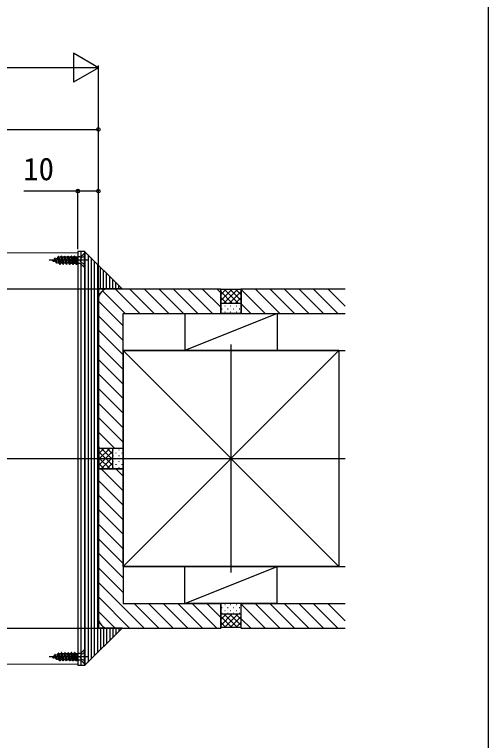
# Model space of a CAD drawing. Units: millimetres, scale not verified. Extents: x -875 to 875, y -1300 to 1293.
# Drawn here: x 644.5 to 875, y -1042.5 to -689.5 of the extents above; entities that cross this region are included whole.
import ezdxf
from ezdxf.enums import TextEntityAlignment as Align

# ---------------------------------------------------------------- set-up
doc = ezdxf.new("R2010")
doc.units = ezdxf.units.MM
doc.header["$LTSCALE"] = 8
doc.layers.add('0-5_YKK_12', color=2, linetype='Continuous', lineweight=18)
for name, color, linetype in [('0-6_YKK_13', 4, 'Continuous'), ('0-8_YKK_D', 6, 'Continuous'), ('0-9_YKK_ZWAK', 7, 'Continuous'), ('0-A_YSS_K', 3, 'Continuous'), ('0-B_YSS_KE', 3, 'Continuous')]:
    doc.layers.add(name, color=color, linetype=linetype)
doc.styles.add('ＭＳ ゴシック', font='')
doc.styles.get('ＭＳ ゴシック').set_extended_font_data('MS Gothic')

msp = doc.modelspace()

# ---------------------------------------------------------------- linework, layer by layer
at = {"layer": '0-5_YKK_12'}
for p, q in [((675.257, -805.366), (-134.743, -805.366)), ((675.257, -805.366), (675.257, -1005.366)), ((675.257, -1005.366), (-134.743, -1005.366))]:
    msp.add_line(p, q, dxfattribs=at)
at = {"layer": '0-6_YKK_13'}
for p, q in [((678.757, -804.666), (675.257, -804.666)), ((675.257, -804.666), (675.257, -1006.066)), ((676.757, -804.666), (676.757, -1006.066)), ((678.757, -804.666), (678.757, -1006.066)), ((663.781, -808.542), (664.142, -807.916)), ((664.242, -807.916), (664.142, -807.916)), ((664.445, -808.267), (664.242, -807.916)), ((665.037, -810.366), (664.242, -807.916)), ((664.445, -808.267), (665.339, -807.896)), ((665.249, -809.998), (664.445, -808.267)), ((665.339, -807.896), (665.732, -807.216)), ((666.194, -810.39), (665.339, -807.896)), ((666.527, -810.966), (665.732, -807.216)), ((665.832, -807.216), (665.732, -807.216)), ((666.627, -810.966), (665.832, -807.216)), ((666.054, -807.6), (665.832, -807.216)), ((666.054, -807.6), (666.318, -807.491)), ((666.054, -807.6), (666.93, -810.441)), ((667.019, -807.491), (666.318, -807.491)), ((667.019, -807.491), (667.322, -806.966)), ((667.814, -810.441), (667.019, -807.491)), ((667.322, -806.966), (668.117, -810.966)), ((667.422, -806.966), (667.322, -806.966)), ((667.725, -807.491), (667.422, -806.966)), ((668.217, -810.966), (667.422, -806.966)), ((667.725, -807.491), (668.52, -810.441)), ((668.609, -807.491), (667.725, -807.491)), ((668.609, -807.491), (668.912, -806.966)), ((669.404, -810.441), (668.609, -807.491)), ((669.012, -806.966), (668.912, -806.966)), ((669.707, -810.966), (668.912, -806.966)), ((669.315, -807.491), (669.012, -806.966)), ((669.012, -806.966), (669.807, -810.966)), ((669.315, -807.491), (670.11, -810.441)), ((670.199, -807.491), (669.315, -807.491)), ((670.199, -807.491), (670.502, -806.966)), ((670.994, -810.441), (670.199, -807.491)), ((670.602, -806.966), (670.502, -806.966)), ((671.297, -810.966), (670.502, -806.966)), ((670.905, -807.491), (670.602, -806.966)), ((670.602, -806.966), (671.397, -810.966)), ((671.789, -807.491), (670.905, -807.491)), ((670.905, -807.491), (671.7, -810.441)), ((671.789, -807.491), (672.092, -806.966)), ((672.584, -810.441), (671.789, -807.491)), ((672.887, -810.966), (672.092, -806.966)), ((672.192, -806.966), (672.092, -806.966)), ((672.495, -807.491), (672.192, -806.966)), ((672.192, -806.966), (672.987, -810.966)), ((672.495, -807.491), (673.29, -810.441)), ((673.379, -807.491), (672.495, -807.491)), ((673.379, -807.491), (673.682, -806.966)), ((674.174, -810.441), (673.379, -807.491)), ((674.477, -810.966), (673.682, -806.966)), ((673.782, -806.966), (673.682, -806.966)), ((674.085, -807.491), (673.782, -806.966)), ((673.782, -806.966), (674.577, -810.966)), ((674.085, -807.491), (674.88, -810.441)), ((674.969, -807.491), (674.085, -807.491)), ((674.969, -807.491), (675.169, -807.144)), ((675.169, -808.235), (674.969, -807.491)), ((675.169, -807.144), (675.169, -810.601)), ((676.311, -807.331), (675.169, -807.331)), ((676.942, -807.821), (676.333, -808.966)), ((676.757, -807.216), (676.757, -810.716)), ((678.757, -806.916), (676.942, -807.821)), ((678.507, -812.466), (678.507, -805.466)), ((678.757, -804.866), (678.757, -1005.866)), ((678.757, -812.466), (678.757, -805.466)), ((680.257, -806.366), (680.257, -1004.366)), ((681.757, -807.866), (681.757, -1002.866)), ((680.257, -808.966), (661.262, -808.966)), ((662.757, -808.966), (663.781, -808.542)), ((662.757, -808.966), (664.56, -809.713)), ((663.347, -809.566), (663.077, -809.099)), ((663.447, -809.566), (663.347, -809.566)), ((663.447, -809.566), (663.593, -809.313)), ((664.56, -809.713), (663.781, -808.542)), ((664.937, -810.366), (664.56, -809.713)), ((665.037, -810.366), (665.249, -809.998)), ((665.249, -809.998), (666.194, -810.39)), ((666.527, -810.966), (666.194, -810.39)), ((666.627, -810.966), (666.527, -810.966)), ((666.627, -810.966), (666.93, -810.441)), ((667.814, -810.441), (666.93, -810.441)), ((668.117, -810.966), (667.814, -810.441)), ((668.217, -810.966), (668.117, -810.966)), ((668.217, -810.966), (668.52, -810.441)), ((669.404, -810.441), (668.52, -810.441)), ((669.707, -810.966), (669.404, -810.441)), ((669.807, -810.966), (669.707, -810.966)), ((669.807, -810.966), (670.11, -810.441)), ((670.994, -810.441), (670.11, -810.441)), ((671.297, -810.966), (670.994, -810.441)), ((671.397, -810.966), (671.297, -810.966)), ((671.397, -810.966), (671.7, -810.441)), ((671.7, -810.441), (672.584, -810.441)), ((672.887, -810.966), (672.584, -810.441)), ((672.987, -810.966), (672.887, -810.966)), ((672.987, -810.966), (673.29, -810.441)), ((673.29, -810.441), (674.174, -810.441)), ((674.477, -810.966), (674.174, -810.441)), ((674.577, -810.966), (674.477, -810.966)), ((674.577, -810.966), (674.88, -810.441)), ((674.88, -810.441), (675.169, -810.441)), ((676.311, -810.601), (675.169, -810.601)), ((678.507, -812.466), (676.876, -810.835)), ((683.257, -809.366), (683.257, -1001.366)), ((684.757, -810.866), (684.757, -999.866)), ((678.757, -812.466), (678.507, -812.466)), ((686.257, -822.866), (686.257, -812.366)), ((687.757, -822.866), (687.757, -813.866)), ((689.257, -822.866), (689.257, -815.366)), ((690.757, -822.866), (690.757, -816.866)), ((692.257, -822.866), (692.257, -818.366)), ((693.757, -822.866), (693.757, -819.866)), ((695.257, -822.866), (695.257, -821.366)), ((685.257, -822.866), (685.257, -987.866)), ((696.757, -822.866), (685.257, -822.866)), ((696.757, -987.866), (678.757, -1005.866)), ((696.757, -987.866), (685.257, -987.866)), ((686.257, -987.866), (686.257, -998.366)), ((687.757, -987.866), (687.757, -996.866)), ((689.257, -987.866), (689.257, -995.366)), ((690.757, -987.866), (690.757, -993.866)), ((692.257, -987.866), (692.257, -992.366)), ((693.757, -987.866), (693.757, -990.866)), ((695.257, -987.866), (695.257, -989.366)), ((678.507, -1005.266), (678.507, -998.266)), ((678.757, -1005.266), (678.757, -998.266)), ((680.257, -1001.766), (661.262, -1001.766)), ((662.757, -1001.766), (663.781, -1001.342)), ((662.757, -1001.766), (664.56, -1002.513)), ((663.347, -1002.366), (663.077, -1001.899)), ((663.447, -1002.366), (663.347, -1002.366)), ((663.447, -1002.366), (663.593, -1002.113)), ((663.781, -1001.342), (664.142, -1000.716)), ((664.56, -1002.513), (663.781, -1001.342)), ((664.242, -1000.716), (664.142, -1000.716)), ((664.445, -1001.067), (664.242, -1000.716)), ((665.037, -1003.166), (664.242, -1000.716)), ((664.445, -1001.067), (665.339, -1000.696)), ((665.249, -1002.798), (664.445, -1001.067)), ((665.339, -1000.696), (665.732, -1000.016)), ((666.194, -1003.19), (665.339, -1000.696)), ((666.527, -1003.766), (665.732, -1000.016)), ((665.832, -1000.016), (665.732, -1000.016)), ((666.627, -1003.766), (665.832, -1000.016)), ((666.054, -1000.4), (665.832, -1000.016)), ((666.054, -1000.4), (666.318, -1000.291)), ((666.054, -1000.4), (666.93, -1003.241)), ((667.019, -1000.291), (666.318, -1000.291)), ((667.019, -1000.291), (667.322, -999.766)), ((667.814, -1003.241), (667.019, -1000.291)), ((667.322, -999.766), (668.117, -1003.766)), ((667.422, -999.766), (667.322, -999.766)), ((667.725, -1000.291), (667.422, -999.766)), ((668.217, -1003.766), (667.422, -999.766)), ((667.725, -1000.291), (668.52, -1003.241)), ((668.609, -1000.291), (667.725, -1000.291)), ((668.609, -1000.291), (668.912, -999.766)), ((669.404, -1003.241), (668.609, -1000.291)), ((669.012, -999.766), (668.912, -999.766)), ((669.707, -1003.766), (668.912, -999.766)), ((669.315, -1000.291), (669.012, -999.766)), ((669.012, -999.766), (669.807, -1003.766)), ((669.315, -1000.291), (670.11, -1003.241)), ((670.199, -1000.291), (669.315, -1000.291)), ((670.199, -1000.291), (670.502, -999.766)), ((670.994, -1003.241), (670.199, -1000.291)), ((670.602, -999.766), (670.502, -999.766)), ((671.297, -1003.766), (670.502, -999.766)), ((670.905, -1000.291), (670.602, -999.766)), ((670.602, -999.766), (671.397, -1003.766)), ((671.789, -1000.291), (670.905, -1000.291)), ((670.905, -1000.291), (671.7, -1003.241)), ((671.789, -1000.291), (672.092, -999.766)), ((672.584, -1003.241), (671.789, -1000.291)), ((672.887, -1003.766), (672.092, -999.766)), ((672.192, -999.766), (672.092, -999.766)), ((672.495, -1000.291), (672.192, -999.766)), ((672.192, -999.766), (672.987, -1003.766)), ((672.495, -1000.291), (673.29, -1003.241)), ((673.379, -1000.291), (672.495, -1000.291)), ((673.379, -1000.291), (673.682, -999.766)), ((674.174, -1003.241), (673.379, -1000.291)), ((674.477, -1003.766), (673.682, -999.766)), ((673.782, -999.766), (673.682, -999.766)), ((674.085, -1000.291), (673.782, -999.766)), ((673.782, -999.766), (674.577, -1003.766)), ((674.085, -1000.291), (674.88, -1003.241)), ((674.969, -1000.291), (674.085, -1000.291)), ((674.969, -1000.291), (675.169, -999.944)), ((675.169, -1001.035), (674.969, -1000.291)), ((675.169, -999.944), (675.169, -1003.401)), ((676.311, -1000.131), (675.169, -1000.131)), ((676.942, -1000.621), (676.333, -1001.766)), ((676.757, -1000.016), (676.757, -1003.516)), ((678.757, -999.716), (676.942, -1000.621)), ((664.937, -1003.166), (664.56, -1002.513)), ((665.037, -1003.166), (665.249, -1002.798)), ((665.249, -1002.798), (666.194, -1003.19)), ((666.527, -1003.766), (666.194, -1003.19)), ((666.627, -1003.766), (666.527, -1003.766)), ((666.627, -1003.766), (666.93, -1003.241)), ((667.814, -1003.241), (666.93, -1003.241)), ((668.117, -1003.766), (667.814, -1003.241)), ((668.217, -1003.766), (668.117, -1003.766)), ((668.217, -1003.766), (668.52, -1003.241)), ((669.404, -1003.241), (668.52, -1003.241)), ((669.707, -1003.766), (669.404, -1003.241)), ((669.807, -1003.766), (669.707, -1003.766)), ((669.807, -1003.766), (670.11, -1003.241)), ((670.994, -1003.241), (670.11, -1003.241)), ((671.297, -1003.766), (670.994, -1003.241)), ((671.397, -1003.766), (671.297, -1003.766)), ((671.397, -1003.766), (671.7, -1003.241)), ((671.7, -1003.241), (672.584, -1003.241)), ((672.887, -1003.766), (672.584, -1003.241)), ((672.987, -1003.766), (672.887, -1003.766)), ((672.987, -1003.766), (673.29, -1003.241)), ((673.29, -1003.241), (674.174, -1003.241)), ((674.477, -1003.766), (674.174, -1003.241)), ((674.577, -1003.766), (674.477, -1003.766)), ((674.577, -1003.766), (674.88, -1003.241)), ((674.88, -1003.241), (675.169, -1003.241)), ((676.311, -1003.401), (675.169, -1003.401)), ((678.507, -1005.266), (676.876, -1003.635)), ((678.757, -1005.266), (678.507, -1005.266)), ((678.757, -1006.066), (675.257, -1006.066))]:
    msp.add_line(p, q, dxfattribs=at)
for points in [[(665.037, -810.366), (664.937, -810.366), (664.142, -807.916)], [(678.757, -805.466), (678.507, -805.466), (676.876, -807.097)], [(678.757, -1005.866), (678.757, -804.866), (696.757, -822.866)], [(678.757, -811.016), (676.942, -810.111), (676.333, -808.966)], [(678.757, -998.266), (678.507, -998.266), (676.876, -999.897)], [(665.037, -1003.166), (664.937, -1003.166), (664.142, -1000.716)], [(678.757, -1003.816), (676.942, -1002.911), (676.333, -1001.766)]]:
    msp.add_lwpolyline(points, dxfattribs=at)
for centre, start, end in [((676.311, -806.531), 270, 315), ((676.311, -811.401), 45, 90), ((676.311, -999.331), 270, 315), ((676.311, -1004.201), 45, 90)]:
    msp.add_arc(centre, 0.8, start, end, dxfattribs=at)
at = {"layer": '0-8_YKK_D'}
for p, q in [((685.257, -715.366), (673.133, -708.366)), ((673.133, -708.366), (673.133, -722.366)), ((671.257, -715.366), (-130.743, -715.366)), ((685.257, -715.366), (661.008, -715.366)), ((685.257, -715.366), (673.133, -722.366)), ((685.257, -826.866), (685.257, -714.366)), ((685.257, -826.866), (685.257, -744.366)), ((570.257, -745.366), (685.257, -745.366)), ((675.257, -803.666), (675.257, -774.366)), ((685.257, -826.866), (685.257, -774.366))]:
    msp.add_line(p, q, dxfattribs=at)
msp.add_lwpolyline([(685.257, -775.366), (675.257, -775.366), (649.007, -775.366)], dxfattribs=at)
for centre in [(685.257, -745.366), (675.257, -775.366), (685.257, -775.366)]:
    msp.add_circle(centre, 0.875, dxfattribs=at)
at = {"layer": '0-9_YKK_ZWAK'}
msp.add_lwpolyline([(-875, -1299.6), (875, -1299.6), (875, 1250.4)], dxfattribs=at)
at = {"layer": '0-A_YSS_K'}
for p, q in [((-144.743, -822.866), (690.257, -822.866)), ((698.303, -834.866), (687.284, -823.846)), ((690.257, -822.866), (744.757, -822.866)), ((705.374, -834.866), (693.374, -822.866)), ((712.446, -834.866), (700.446, -822.866)), ((719.517, -834.866), (707.517, -822.866)), ((726.588, -834.866), (714.588, -822.866)), ((733.659, -834.866), (721.659, -822.866)), ((740.73, -834.866), (728.73, -822.866)), ((744.757, -831.822), (735.801, -822.866)), ((744.757, -824.751), (742.872, -822.866)), ((744.757, -822.866), (745.057, -823.166)), ((744.757, -822.866), (744.757, -834.866)), ((750.143, -823.166), (744.757, -828.552)), ((747.315, -823.166), (744.757, -825.724)), ((750.414, -829.866), (744.757, -824.209)), ((754.457, -823.166), (745.057, -823.166)), ((752.972, -823.166), (746.272, -829.866)), ((753.242, -829.866), (746.542, -823.166)), ((754.757, -824.209), (749.1, -829.866)), ((754.757, -828.552), (749.371, -823.166)), ((754.757, -825.724), (752.199, -823.166)), ((754.757, -822.866), (754.457, -823.166)), ((754.757, -834.866), (754.757, -822.866)), ((754.757, -822.866), (805.257, -822.866)), ((766.451, -834.866), (754.757, -823.172)), ((773.522, -834.866), (761.522, -822.866)), ((780.593, -834.866), (768.593, -822.866)), ((787.664, -834.866), (775.664, -822.866)), ((794.735, -834.866), (782.735, -822.866)), ((801.806, -834.866), (789.806, -822.866)), ((805.257, -831.246), (796.877, -822.866)), ((685.257, -900.366), (685.257, -827.866)), ((697.257, -840.891), (685.257, -828.891)), ((747.585, -829.866), (744.757, -827.038)), ((754.757, -827.038), (751.929, -829.866)), ((744.757, -829.866), (754.757, -829.866)), ((745.514, -829.967), (745.314, -829.967)), ((745.514, -832.795), (745.314, -832.795)), ((746.929, -831.381), (746.729, -831.381)), ((748.343, -829.967), (748.143, -829.967)), ((748.343, -832.795), (748.143, -832.795)), ((749.757, -831.381), (749.557, -831.381)), ((751.171, -829.967), (750.971, -829.967)), ((751.171, -832.795), (750.971, -832.795)), ((752.585, -831.381), (752.385, -831.381)), ((754, -829.967), (753.8, -829.967)), ((754, -832.795), (753.8, -832.795)), ((759.38, -834.866), (754.757, -830.244)), ((697.257, -847.962), (685.257, -835.962)), ((697.257, -834.866), (744.757, -834.866)), ((697.257, -900.366), (697.257, -834.866)), ((727.257, -834.866), (727.257, -852.866)), ((772.257, -834.866), (727.257, -852.866)), ((746.929, -834.209), (746.729, -834.209)), ((749.757, -834.209), (749.557, -834.209)), ((752.585, -834.209), (752.385, -834.209)), ((754.757, -834.866), (805.257, -834.866)), ((697.257, -855.033), (685.257, -843.033)), ((697.257, -862.104), (685.257, -850.104)), ((749.757, -849.866), (749.757, -960.866)), ((697.257, -852.866), (697.257, -957.866)), ((802.257, -852.866), (697.257, -852.866)), ((697.257, -852.866), (802.257, -957.866)), ((697.257, -957.866), (802.257, -852.866)), ((727.257, -852.866), (772.257, -852.866)), ((697.257, -869.175), (685.257, -857.175)), ((697.257, -876.246), (685.257, -864.246)), ((697.257, -883.317), (685.257, -871.317)), ((697.257, -890.388), (685.257, -878.388)), ((697.257, -897.459), (685.257, -885.459)), ((693.093, -900.366), (685.257, -892.53)), ((686.022, -900.366), (685.257, -899.601)), ((685.257, -900.366), (685.557, -900.666)), ((685.257, -900.366), (697.257, -900.366)), ((690.943, -900.366), (685.557, -905.752)), ((688.115, -900.366), (685.557, -902.924)), ((685.557, -900.666), (685.557, -910.066)), ((692.257, -901.881), (685.557, -908.581)), ((685.557, -902.151), (692.257, -908.851)), ((686.6, -900.366), (692.257, -906.023)), ((689.429, -900.366), (692.257, -903.194)), ((692.257, -910.366), (692.257, -900.366)), ((692.357, -901.123), (692.357, -901.323)), ((693.772, -902.538), (693.772, -902.738)), ((695.186, -901.123), (695.186, -901.323)), ((696.6, -902.538), (696.6, -902.738)), ((-314.743, -905.366), (805.257, -905.366)), ((685.557, -904.98), (690.943, -910.366)), ((692.257, -904.709), (686.6, -910.366)), ((692.357, -903.952), (692.357, -904.152)), ((692.357, -906.78), (692.357, -906.98)), ((693.772, -905.366), (693.772, -905.566)), ((695.186, -903.952), (695.186, -904.152)), ((695.186, -906.78), (695.186, -906.98)), ((696.6, -905.366), (696.6, -905.566)), ((685.257, -910.366), (685.557, -910.066)), ((685.257, -910.366), (697.257, -910.366)), ((685.257, -910.366), (685.257, -982.866)), ((685.557, -907.808), (688.115, -910.366)), ((697.257, -921.008), (686.615, -910.366)), ((692.257, -907.538), (689.429, -910.366)), ((692.357, -909.609), (692.357, -909.809)), ((697.257, -913.937), (693.686, -910.366)), ((693.772, -908.194), (693.772, -908.394)), ((695.186, -909.609), (695.186, -909.809)), ((696.6, -908.194), (696.6, -908.394)), ((697.257, -910.366), (697.257, -975.866)), ((697.257, -928.079), (685.257, -916.079)), ((697.257, -935.15), (685.257, -923.15)), ((697.257, -942.221), (685.257, -930.221)), ((697.257, -949.292), (685.257, -937.292)), ((697.257, -956.364), (685.257, -944.364)), ((697.257, -963.435), (685.257, -951.435)), ((697.257, -970.506), (685.257, -958.506)), ((772.257, -957.866), (727.257, -957.866)), ((727.257, -975.866), (772.257, -957.866)), ((772.257, -975.866), (772.257, -957.866)), ((707.546, -987.866), (685.257, -965.577)), ((700.475, -987.866), (685.257, -972.648)), ((697.257, -975.866), (744.757, -975.866)), ((714.617, -987.866), (702.617, -975.866)), ((721.688, -987.866), (709.688, -975.866)), ((728.759, -987.866), (716.759, -975.866)), ((735.831, -987.866), (723.831, -975.866)), ((742.902, -987.866), (730.902, -975.866)), ((744.757, -982.65), (737.973, -975.866)), ((744.757, -987.866), (744.757, -975.866)), ((746.929, -976.523), (746.729, -976.523)), ((749.757, -976.523), (749.557, -976.523)), ((752.585, -976.523), (752.385, -976.523)), ((754.757, -987.866), (754.757, -975.866)), ((754.757, -975.866), (805.257, -975.866)), ((766.451, -987.866), (754.757, -976.172)), ((773.522, -987.866), (761.522, -975.866)), ((780.593, -987.866), (768.593, -975.866)), ((787.664, -987.866), (775.664, -975.866)), ((794.735, -987.866), (782.735, -975.866)), ((801.806, -987.866), (789.806, -975.866)), ((805.257, -984.246), (796.877, -975.866)), ((693.404, -987.866), (685.257, -979.719)), ((747.585, -980.866), (744.757, -983.694)), ((750.414, -980.866), (744.757, -986.523)), ((744.757, -980.866), (754.757, -980.866)), ((745.514, -977.937), (745.314, -977.937)), ((745.514, -980.766), (745.314, -980.766)), ((752.972, -987.566), (746.272, -980.866)), ((753.242, -980.866), (746.542, -987.566)), ((746.929, -979.351), (746.729, -979.351)), ((748.343, -977.937), (748.143, -977.937)), ((748.343, -980.766), (748.143, -980.766)), ((754.757, -986.523), (749.1, -980.866)), ((749.757, -979.351), (749.557, -979.351)), ((751.171, -977.937), (750.971, -977.937)), ((751.171, -980.766), (750.971, -980.766)), ((754.757, -983.694), (751.929, -980.866)), ((752.585, -979.351), (752.385, -979.351)), ((754, -977.937), (753.8, -977.937)), ((754, -980.766), (753.8, -980.766)), ((750.143, -987.566), (744.757, -982.18)), ((754.757, -982.18), (749.371, -987.566)), ((759.38, -987.866), (754.757, -983.244)), ((-144.743, -987.866), (690.257, -987.866)), ((690.257, -987.866), (744.757, -987.866)), ((747.315, -987.566), (744.757, -985.008)), ((744.757, -987.866), (745.057, -987.566)), ((754.457, -987.566), (745.057, -987.566)), ((754.757, -985.008), (752.199, -987.566)), ((754.757, -987.866), (754.457, -987.566)), ((754.757, -987.866), (805.257, -987.866))]:
    msp.add_line(p, q, dxfattribs=at)
for points in [[(754.757, -822.866), (754.757, -834.866), (744.757, -834.866), (744.757, -822.866)], [(727.257, -834.866), (772.257, -834.866), (772.257, -852.866)], [(802.257, -852.866), (802.257, -957.866), (697.257, -957.866)], [(685.257, -900.366), (697.257, -900.366), (697.257, -910.366), (685.257, -910.366)], [(772.257, -975.866), (727.257, -975.866), (727.257, -957.866)], [(754.757, -987.866), (754.757, -975.866), (744.757, -975.866), (744.757, -987.866)]]:
    msp.add_lwpolyline(points, dxfattribs=at)
for centre, start, end in [((690.257, -827.866), 90, 180), ((690.257, -982.866), 180, 270)]:
    msp.add_arc(centre, 5, start, end, dxfattribs=at)
at = {"layer": '0-B_YSS_KE'}
msp.add_line((697.257, -957.866), (805.257, -957.866), dxfattribs=at)
msp.add_lwpolyline([(697.257, -957.866), (697.257, -852.866), (805.257, -852.866)], dxfattribs=at)

# ---------------------------------------------------------------- texts
at = {"layer": '0-8_YKK_D', "style": 'ＭＳ ゴシック'}
msp.add_text('10', height=11, dxfattribs=at).set_placement((648.706, -773.366), align=Align.BOTTOM_LEFT)

doc.saveas('drawing.dxf')
